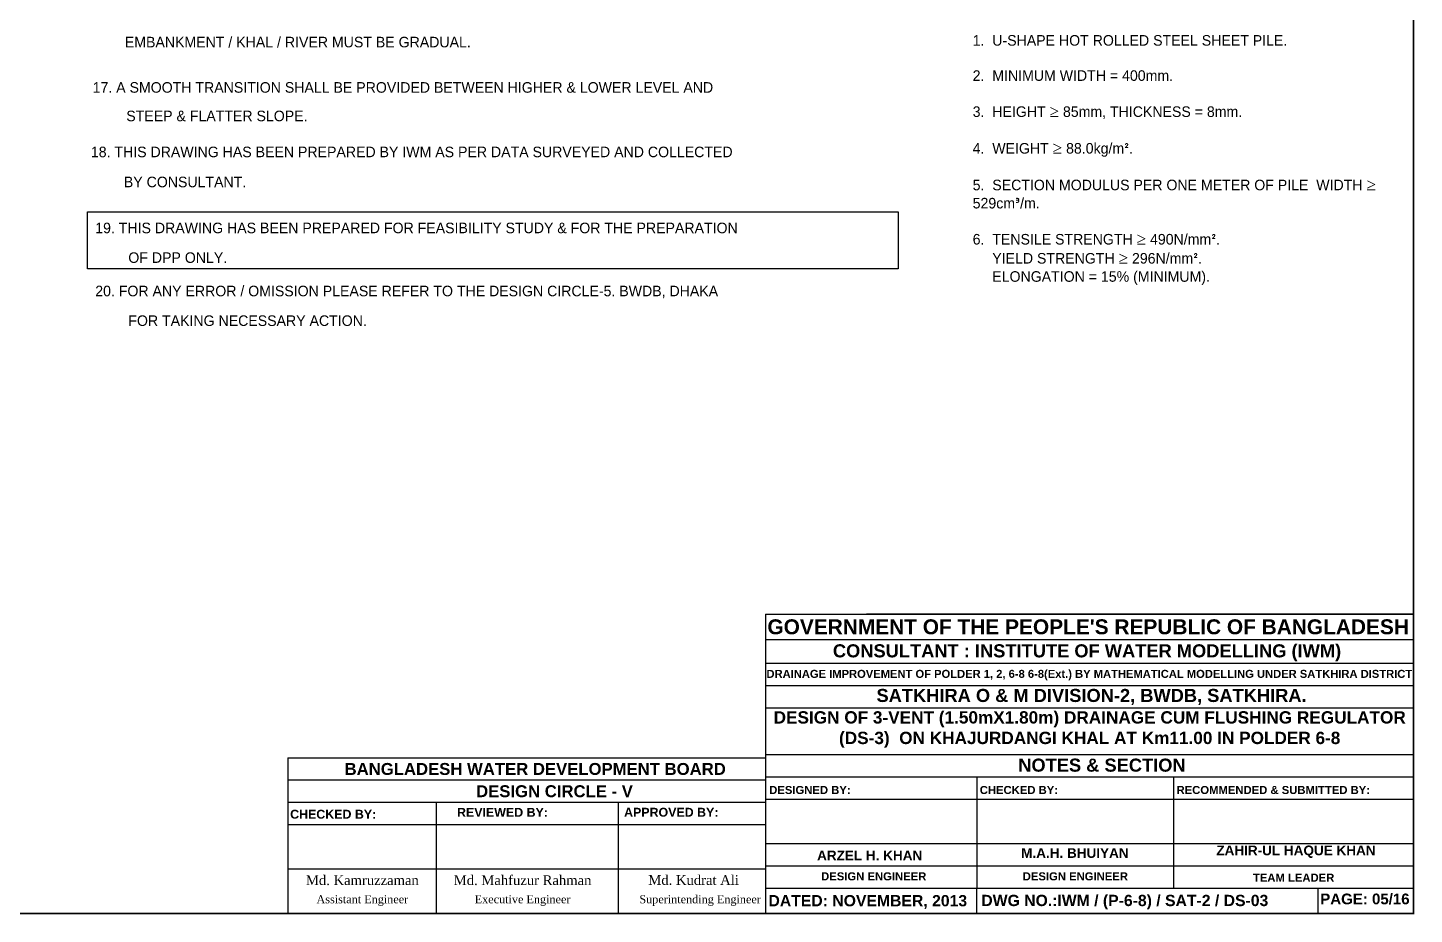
# Model space of a CAD drawing. Extents: x -377620 to 406987, y -326460 to -226264.
# Drawn here: x -21005 to 16818, y -273172 to -248991 of the extents above; entities that cross this region are included whole.
import ezdxf

# ---------------------------------------------------------------- set-up
doc = ezdxf.new("R2010")
doc.units = 0
doc.header["$LTSCALE"] = 300
doc.header["$MEASUREMENT"] = 0
doc.layers.add('Left Bank Profile', color=7, linetype='CONTINUOUS', lineweight=25)
doc.layers.add('LINE', color=7, linetype='CONTINUOUS')

msp = doc.modelspace()

# ---------------------------------------------------------------- linework, layer by layer
at = {"layer": 'Left Bank Profile'}
for points in [[(-875.6799, -264983.4843), (16796.7198, -264983.4843)], [(-875.6799, -264983.4843), (-875.6799, -273150.4307)], [(16796.7198, -264983.4843), (1872.7553, -264983.4843)], [(16796.7198, -264983.4843), (1872.7553, -264983.4843)], [(-875.6799, -265680.5189), (16796.7198, -265680.5189)], [(-875.6799, -266322.8525), (16796.7198, -266322.8525)], [(-875.6799, -266929.7973), (16796.7198, -266929.7973)], [(-875.6799, -267545.0404), (16796.7198, -267545.0404)], [(-13906.1549, -268901.8173), (-875.6799, -268901.8173)], [(-13906.1549, -268901.8173), (-13906.1549, -273150.4307)], [(-875.6799, -268814.4013), (16796.7198, -268814.4013)], [(-13906.1549, -269508.7621), (-875.6799, -269508.7621)], [(-875.6799, -269421.3461), (16796.7198, -269421.3461)], [(4887.312, -269421.3461), (4887.312, -272456.07)], [(10251.312, -269421.3461), (10251.312, -272456.07)], [(-875.6799, -270028.2909), (16796.7198, -270028.2909)], [(-13906.1549, -270115.7068), (-875.6799, -270115.7068)], [(-9865.625, -270124.7068), (-9865.625, -273159.4307)], [(-4888.6969, -273150.4307), (-4888.6969, -270115.7068)], [(-13906.1549, -270722.6516), (-875.6799, -270722.6516)], [(-875.6799, -271242.1804), (16796.7198, -271242.1804)], [(-13906.1549, -271936.5412), (-875.6799, -271936.5412)], [(-875.6799, -271849.1252), (16796.7198, -271849.1252)], [(-875.6799, -272456.07), (16796.7198, -272456.07)], [(4887.312, -273150.4307), (4887.312, -272456.07)], [(14192.2648, -273150.4307), (14192.2648, -272456.07)], [(-13906.1549, -273150.4307), (16796.7198, -273150.4307)]]:
    msp.add_lwpolyline(points, dxfattribs=at)
at = {"layer": 'LINE'}
msp.add_line((16796.7198, -264983.4843), (16796.7198, -273150.4307), dxfattribs=at)
at = {"layer": 'LINE', "color": 7, "lineweight": 40, "const_width": 42.8247}
msp.add_lwpolyline([(-43708.4802, -273150.4307), (16796.7198, -273150.4307), (16796.7198, -230364.6107), (-43708.4802, -230364.6107)], close=True, dxfattribs=at)
at = {"layer": 'LINE'}
msp.add_lwpolyline([(-19371.904, -254010.4), (2738.096, -254010.4), (2738.096, -255566.8), (-19371.904, -255566.8)], close=True, dxfattribs=at)

# ---------------------------------------------------------------- texts
at = {"layer": 'Left Bank Profile'}
for s, insert, char_height, width, attachment_point in [("{\\fArial|b1|i0|c0|p34;\\H0.8x;GOVERNMENT OF THE PEOPLE'S REPUBLIC OF BANGLADESH}", (7922.5057, -265540.4044), 509.4399, 18855.950215, 8), ('{\\fArial|b1|i0|c0|p34;\\H1.094x;CONSULTANT : INSTITUTE OF WATER MODELLING (IWM)}', (7891.5057, -266272.1297), 326.041536, 18855.950215, 8), ('{\\fArial|b1|i0|c0|p34;DRAINAGE IMPROVEMENT OF POLDER 1, 2, 6-8 6-8(Ext.) BY MATHEMATICAL MODELLING UNDER SATKHIRA DISTRICT}', (7954.0387, -266789.4976), 218.2440533, 18353.970731, 8), ('{\\fArial|b1|i0|c0|p34;SATKHIRA O & M DIVISION-2, BWDB, SATKHIRA.}', (8014.7576, -267462.0775), 356.60793, 18855.950215, 8), ('{\\fArial|b1|i0|c0|p34;DESIGN OF 3-VENT (1.50mX1.80m) DRAINAGE CUM FLUSHING REGULATOR  (DS-3)  ON KHAJURDANGI KHAL AT Km11.00 IN POLDER 6-8}', (7964.1212, -268630.4991), 335.636531, 17395.981535, 8), ('{\\fArial|b1|i0|c0|p34;NOTES & SECTION}', (8298.0091, -269287.6684), 356.60793, 18855.950215, 8), ('{\\fArial|b1|i0|c0|p34;BANGLADESH WATER DEVELOPMENT BOARD}', (-7161.8029, -269376.2601), 326.041536, 18855.950215, 8), ('{\\fArial|b1|i0|c0|p34;DESIGN CIRCLE - V}', (-6635.8029, -269983.2049), 326.041536, 18855.950215, 8), ('{\\fArial|b1|i0|c0|p34;DESIGNED BY:}', (331.6671, -269895.2428), 220.078037, 22627.140258, 8), ('{\\fArial|b1|i0|c0|p34;CHECKED BY:}', (6032.6671, -269895.2428), 220.078037, 22627.140258, 8), ('{\\fArial|b1|i0|c0|p34;RECOMMENDED & SUBMITTED BY:}', (12971.6671, -269895.2428), 220.078037, 22627.140258, 8), ('{\\fArial|b1|i0|c0|p34;CHECKED BY:}', (-12672.4534, -270567.2371), 242.085841, 24889.854284, 8), ('{\\fArial|b1|i0|c0|p34;REVIEWED BY:}', (-8054.3329, -270513.2428), 242.085841, 24889.854284, 8), ('{\\fArial|b1|i0|c0|p34;APPROVED BY:}', (-3450.3329, -270513.2428), 242.085841, 24889.854284, 8), ('{\\fArial|b1|i0|c0|p34;ARZEL H. KHAN}', (1962.3376, -271699.3887), 264.093644, 27152.56831, 8), ('{\\fArial|b1|i0|c0|p34;M.A.H. BHUIYAN}', (7560.6261, -271637.4314), 264.093644, 27152.56831, 8), ('{\\fArial|b1|i0|c0|p34;ZAHIR-UL HAQUE KHAN}', (13590.6261, -271637.4314), 264.093644, 27152.56831, 8), ('{\\fTimes New Roman|b0|i0|c0|p18;Md. Kudrat Ali}', (-2841.3164, -272374.7785), 264.093644, 27152.56831, 8), ('{\\fArial|b1|i0|c0|p34;DESIGN ENGINEER}', (2072.6671, -272250.2428), 220.078037, 22627.140258, 8), ('{\\fArial|b1|i0|c0|p34;DESIGN ENGINEER}', (7572.6671, -272250.2428), 220.078037, 22627.140258, 8), ('{\\fArial|b1|i0|c0|p34;TEAM LEADER}', (13526.6671, -272283.2428), 220.078037, 22627.140258, 8), ('{\\fTimes New Roman|b0|i0|c0|p18;Superintending Engineer}', (-2663.3205, -272944.9445), 220.078037, 22627.140258, 8), ('{\\fArial|b1|i0|c0|p34;DATED: NOVEMBER, 2013}', (-798.5753, -272647.4744), 307.533087, 31618.758508, 1), ('{\\fArial|b1|i0|c0|p34;DWG NO.:IWM / (P-6-8) / SAT-2 / DS-03}', (5008.2321, -272641.4744), 307.533087, 31309.311232, 1), ('{\\fArial|b1|i0|c0|p34;   PAGE: 05/16}', (13911.1906, -272607.418), 293.437383, 30169.520344, 1)]:
    msp.add_mtext(s, dxfattribs=dict(at, insert=insert, char_height=char_height, width=width, attachment_point=attachment_point))
at = {"layer": 'LINE', "color": 7}
for s, p in [('EMBANKMENT / KHAL / RIVER MUST BE GRADUAL.  ', (-18355.8933, -249525.7263)), ('17. A SMOOTH TRANSITION SHALL BE PROVIDED BETWEEN HIGHER & LOWER LEVEL AND ', (-19233.7262, -250762.8661)), ('STEEP & FLATTER SLOPE.', (-18316.4462, -251540.4661)), ('18. THIS DRAWING HAS BEEN PREPARED BY IWM AS PER DATA SURVEYED AND COLLECTED', (-19282.2219, -252522.1074)), ('BY CONSULTANT. ', (-18382.4378, -253341.6097)), ('19. THIS DRAWING HAS BEEN PREPARED FOR FEASIBILITY STUDY & FOR THE PREPARATION ', (-19163.0487, -254595.7688)), ('OF DPP ONLY.', (-18260.7142, -255404.7181)), ('20. FOR ANY ERROR / OMISSION PLEASE REFER TO THE DESIGN CIRCLE-5. BWDB, DHAKA ', (-19163.0487, -256315.3688)), ('FOR TAKING NECESSARY ACTION.', (-18260.7142, -257124.3181))]:
    msp.add_text(s, height=288, dxfattribs=at).set_placement(p)
at = {"layer": 'LINE', "insert": (4771.9181, -249191.3067), "char_height": 288, "width": 11414.785105, "attachment_point": 1}
msp.add_mtext('1.  U-SHAPE HOT ROLLED STEEL SHEET PILE. \\P\\P2.  MINIMUM WIDTH = 400mm.\\P\\P3.  HEIGHT {\\fTimes New Roman|b0|i0|c0|p18;\\H1.083x;≥} 85mm, THICKNESS = 8mm.\\P\\P4.  WEIGHT {\\fTimes New Roman|b0|i0|c0|p18;\\H1.083x;≥\\Ftxt|c0;\\H0.9234x; 88.0kg/m\\fISOCPEUR|b0|i0|c0|p34;²\\Ftxt|c0;.\\P\\P\\pi-864,l864,t864;}5.  SECTION MODULUS PER ONE METER OF PILE  WIDTH {\\fTimes New Roman|b0|i0|c0|p18;\\H1.083x;≥\\Ftxt|c0;\\H0.9234x; 529cm\\fISOCPEUR|b0|i0|c0|p34;³\\Ftxt|c0;/m.\\P\\pi0,l0,tz;\\P}6.  TENSILE STRENGTH {\\fTimes New Roman|b0|i0|c0|p18;\\H1.083x;≥\\Ftxt|c0;\\H0.9234x; 490N/mm\\fISOCPEUR|b0|i0|c0|p34;²\\Ftxt|c0;.\\P}     YIELD STRENGTH {\\fTimes New Roman|b0|i0|c0|p18;\\H1.083x;≥\\Ftxt|c0;\\H0.9234x; 296N/mm\\fISOCPEUR|b0|i0|c0|p34;²\\Ftxt|c0;.\\P}     ELONGATION = 15% (MINIMUM).', dxfattribs=at)
at = {"layer": 'LINE', "color": 7, "attachment_point": 8}
for s, insert, char_height, width in [('{\\fTimes New Roman|b0|i0|c0|p18;Md. Kamruzzaman}', (-11877.486, -272379.7785), 264.093644, 27152.56831), ('{\\fTimes New Roman|b0|i0|c0|p18;Md. Mahfuzur Rahman}', (-7506.486, -272379.7785), 264.093644, 27152.56831), ('{\\fTimes New Roman|b0|i0|c0|p18;Assistant Engineer}', (-11877.486, -272944.9445), 220.078037, 22627.140258), ('{\\fTimes New Roman|b0|i0|c0|p18;Executive Engineer}', (-7506.486, -272944.9445), 220.078037, 22627.140258)]:
    msp.add_mtext(s, dxfattribs=dict(at, insert=insert, char_height=char_height, width=width))

doc.saveas('drawing.dxf')
